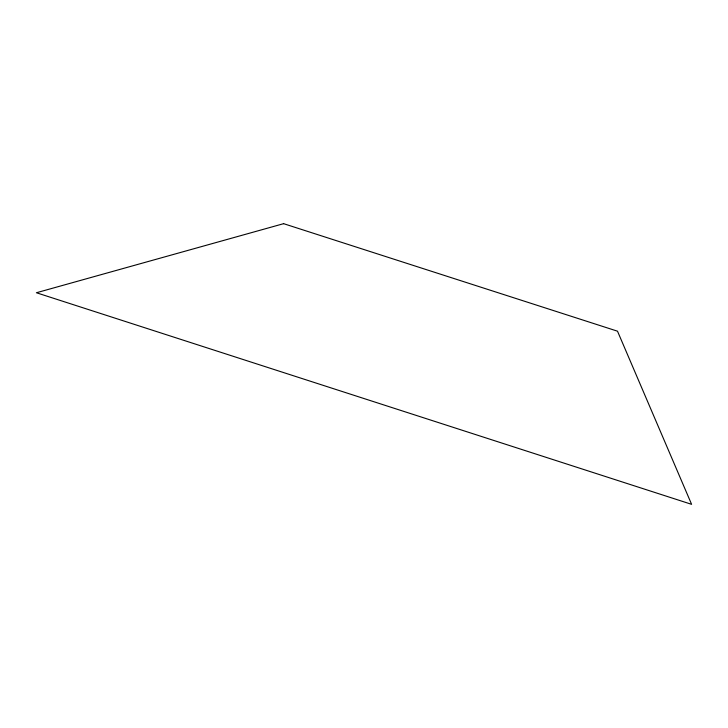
<?xml version="1.0" encoding="UTF-8"?>
<svg xmlns="http://www.w3.org/2000/svg" width="728" height="728" viewBox="0 0 728 728"><rect width="100%" height="100%" fill="white"/><g stroke="black" fill="none" stroke-linecap="round" stroke-linejoin="round"><path stroke-width="1.09" d="M283.611 223.669L36.4 292.747L691.6 504.331L617.499 331.185L283.611 223.669"/></g></svg>
